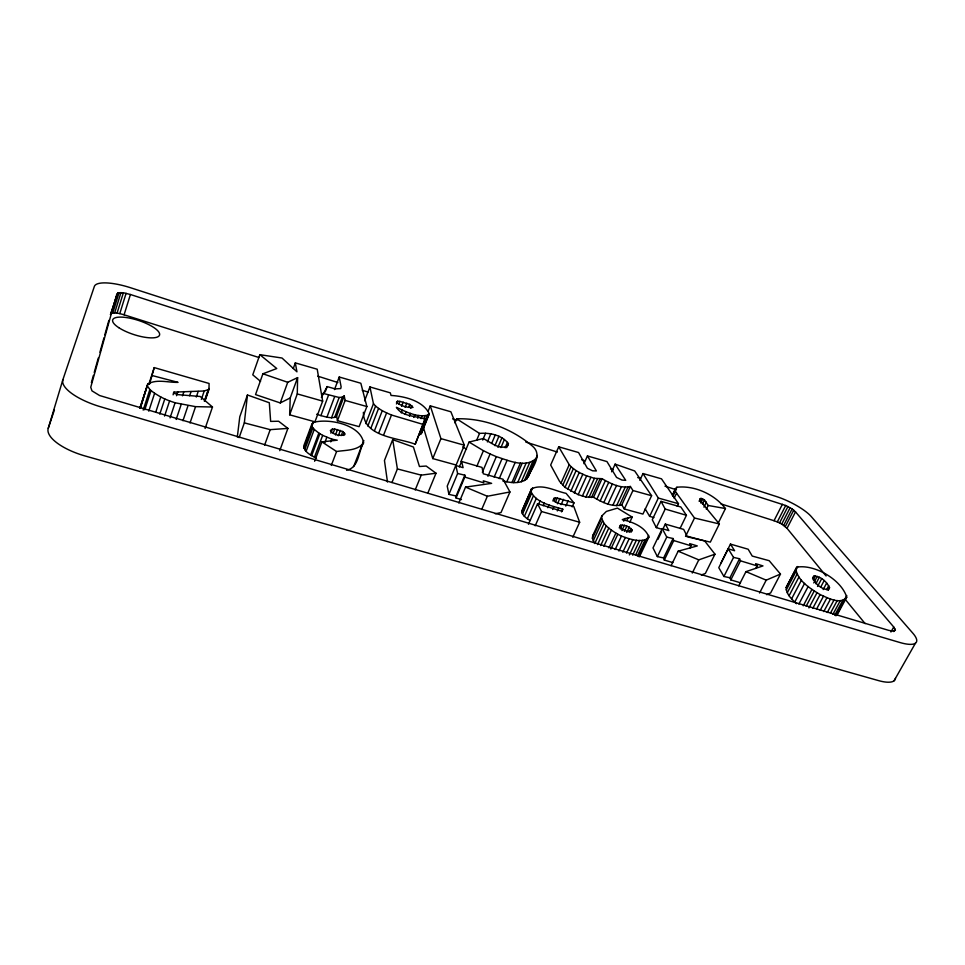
<?xml version="1.0" encoding="UTF-8"?>
<svg xmlns="http://www.w3.org/2000/svg" width="965" height="965" viewBox="0 0 965 965"><rect width="100%" height="100%" fill="white"/><g stroke="black" fill="none" stroke-linecap="round" stroke-linejoin="round"><path stroke-width="1.45" d="M461.463 499.581L456.035 497.964L464.792 477.072L464.828 475.166L457.639 473.501L455.806 465.48L463.104 467.675L461.608 461.487L482.03 467.422L483.296 473.791L503.03 479.231L509.954 491.969L501.004 512.584L495.334 513.79M293.264 368.558L295.314 362.888L317.22 369.233L322.66 401.102L314.952 421.814L289.657 414.817L297.28 393.913L297.606 377.617L287.727 382.285L262.902 373.793L255.544 394.589L280.26 402.936L290.224 397.942L297.606 377.617M289.657 414.817L290.224 397.942M456.035 497.964L456.107 495.986L464.828 475.166M205.207 400.523L209.007 389.378L209.079 383.467L154.231 367.605L148.755 384.468M796.764 567.179L795.799 569.121C797.995 581.183 810.335 588.553 820.129 594.573C827.656 597.781 840.189 605.115 846.715 597.226C841.637 579.844 814.665 563.946 796.764 567.179L786.149 587.54C786.161 594.344 791.963 599.301 796.451 603.704M672.762 495.913L675.319 488.941L676.863 487.253C694.51 485.202 714.667 494.357 725.439 508.555L718.093 523.392M454.973 422.899L456.65 418.822L479.521 433.406C489.894 432.561 501.74 434.938 508.422 443.598L507.614 445.914C499.375 450.462 490.329 441.886 483.151 438.532L469.062 442.079L460.896 461.68M601.629 518.326L604.078 523.416L594.766 543.512L592.401 538.289L601.629 518.326L601.895 515.877L606.358 511.426L617.431 508.121L632.196 517.107L629.771 522.282M239.115 437.652L244.338 422.875L247.45 394.987L269.319 402.755L270.646 421.403L278.608 421.235L287.896 428.4L279.753 450.667M346.616 470.269C359.137 467.651 358.184 451.765 363.564 442.863C360.777 424.504 328.329 418.05 313.239 422.465L311.852 424.154L303.77 445.866C303.987 452.38 311.538 455.42 316.484 458.254M237.318 437.036L239.778 416.796L247.45 394.987M592.401 538.289L592.703 535.744L601.895 515.877M829.55 587.661L828.296 589.663C821.529 589.41 814.967 583.909 812.868 577.565L813.941 576.081C820.745 576.093 826.836 581.786 829.55 587.661L828.127 590.303M149.539 384.118L154.231 367.605M502.741 480.872C510.533 482.862 520.002 484.201 526.818 478.905C530.895 469.267 543.753 455.444 532.403 446.095C511.788 428.556 483.646 417.869 456.65 418.822M116.825 294.084L90.746 387.255L91.965 390.861L99.612 395.529L888.656 630.35L893.783 631.231L895.387 630.157L893.735 627.009L795.51 511.872L792.12 508.929L785.703 505.503L130.42 294.506L123.375 292.757L117.742 293.022L110.505 314.602L117.742 293.022M91.386 382.598L93.412 375.373M94.232 372.478L98.297 358.015M99.926 352.225L103.991 337.75M104.799 334.867L108.876 320.392M528.362 476.819L537.312 455.444M895.46 678.286A35.114 11.001 28.9 0 1 878.331 680.554L85.137 455.987A42.267 16.007 16.3 0 1 48.25 428.315L62.906 379.631L94.365 286.412A35.247 10.024 18.1 0 1 130.552 287.739L776.692 496.625A29.408 7.479 26.2 0 1 811.215 516.516L912.926 633.293A35.5 10.157 28.4 0 1 899.826 642.485L100.553 406.772A42.81 14.849 16.9 0 1 62.906 379.631M111.433 313.492L112.748 313.046L119.057 292.624M112.748 313.046L114.666 312.913L120.975 292.528M114.666 312.913L117.067 313.118L123.375 292.757M117.067 313.118L119.781 313.613L126.101 293.3M572.185 506.915L573.982 502.934L566.093 493.356C555.249 491.076 542.294 483.381 531.486 488.881L530.726 491.004C535.623 502.862 551.618 505.708 562.788 509.17L562.137 511.269L537.565 503.73L528.458 524.284M119.781 313.613L124.087 314.795L130.42 294.506M147.85 383.998L139.877 408.231L147.85 383.998C156.861 378.775 168.26 382.671 178.055 382.369L152.313 375.578M140.492 408.159L147.392 385.023M143.182 410.101L149.877 389.522L147.585 386.277M144.774 409.799L151.035 390.572L149.877 389.522M148.767 411.162L154.605 393.286L151.035 390.572M155.775 412.127L160.745 396.989L154.605 393.286M159.792 414.106L164.786 398.967L160.745 396.989M164.569 416.06L169.587 400.933L164.786 398.967M173.097 394.83L174.002 392.116L204.218 390.994L209.007 389.378M176.523 395.722L177.862 391.681M48.25 428.315L54.426 409.86M170.057 417.881L175.087 402.779L195.557 406.651L212.481 407.001L205.099 428.496M182.494 395.831L183.917 391.561M176.149 419.461L181.203 404.395M189.647 395.783L191.07 391.525M182.94 420.728L188.006 405.698M196.293 397.049L198.199 391.404M190.033 422.972L195.557 406.651M201.359 399.401L204.218 390.994M204.339 401.247L208.138 390.077M205.099 399.594L208.886 388.473M295.314 362.888L296.943 371.827L282.033 358.027L259.85 354.674L252.77 374.83L260.574 381.392M363.395 412.26C363.503 437.326 398.304 437.628 415.215 444.214L425.046 419.112C415.879 415.843 401.79 416.603 396.398 407.302C406.144 411.814 417.664 418.062 428.581 414.914L429.316 413.852C423.008 400.716 404.625 396.277 391.042 395.445L390.294 392.839L369.921 386.941L364.601 400.789M415.215 444.214L425.046 419.112M264.591 445.203L270.2 429.654L287.896 428.4M280.26 402.936L287.727 382.285M529.821 520.376C526.516 518.193 522.053 515.672 521.836 511.233L531.486 488.881M321.381 397.423L327.171 386.603L335.108 388.883L340.705 388.581L341.128 386.832L339.222 377.001L360.838 383.25L366.869 406.542L359.113 426.663L337.436 420.704L336.616 416.06L344.228 395.903L342.322 397.146L339.173 397.483L322.901 393.346M306.701 440.028L308.209 435.975M309.717 431.922L313.239 422.465M303.951 448.243L312.057 426.47L311.852 424.154M325.169 391.971L327.171 386.603M304.735 449.678L312.865 427.857L312.057 426.47M306.11 451.27L314.264 429.425L312.865 427.857M316.701 414.238L320.887 415.613L328.51 395.216M334.505 389.583L339.222 377.001M310.646 454.961L318.848 433.08L314.264 429.425M311.671 455.637L319.873 433.743L318.848 433.08M320.887 415.613L326.93 417.194L334.578 396.844M314.433 457.265L322.672 435.36L319.873 433.743M314.602 461.258L321.9 441.886L337.255 440.197L331.803 439.135L322.672 435.36M326.93 417.194L331.526 417.785L339.173 397.483M324.735 442.826L326.809 437.35M331.526 417.785L334.686 417.375L342.322 397.146M330.838 433.164L332.358 429.123L334.698 429.075L342.792 431.512L345.072 433.948L344.589 434.865C339.837 436.264 333.19 434.781 330.344 430.547L332.358 429.123M337.436 420.704L345.12 400.415L344.228 395.903M333.178 433.104L334.698 429.075M330.766 441.874L331.803 439.135M335.506 434.889L337.545 429.534M338.329 435.746L340.368 430.39M341.26 435.529L342.792 431.512M331.297 465.407L336.592 451.524C345.542 449.992 357.52 450.92 363.564 442.863M343.383 435.444L344.409 432.766M365.759 423.623L373.455 403.708L369.921 386.941M367.834 426.035L375.566 406.072L373.455 403.708M353.624 466.614L363.829 440.547M370.801 428.412L378.57 408.424L375.566 406.072M374.48 430.716L382.273 410.704L378.57 408.424M378.787 432.923L386.603 412.911L382.273 410.704M383.624 435.01L391.476 415.01L386.603 412.911M396.458 403.985L397.544 401.211L399.824 401.38L409.739 404.383L413.02 407.423C407.29 407.893 400.97 405.927 396.47 402.333L397.544 401.211M398.738 404.142L399.824 401.38M401.561 406.265L403.189 402.116M401.295 412.911L402.333 410.294M405.143 407.339L406.784 403.201M427.821 493.151L436.011 473.224L426.204 466.047L419.449 466.505L413.43 447.024L392.695 439.642L384.456 460.486L387.484 482.066M405.071 414.468L406.108 411.85M408.641 407.146L409.739 404.383M410.8 408.34L411.886 405.577M409.437 416.18L410.547 413.382M413.78 417.411L414.902 414.612M391.959 482.536L397.399 468.93L392.695 439.642M417.688 418.231L418.798 415.445M421.066 418.665L422.175 415.879M423.84 418.714L424.95 415.927M428.098 411.271L430.281 405.843L450.872 411.778L464.358 445.227L456.131 465.021L432.766 458.592L423.068 426.253M427.097 415.601L419.293 435.01L421.536 433.152L429.316 413.852M423.647 426.156L421.536 433.152M425.3 422.031L428.617 413.78M420.8 434.262L428.581 414.914M415.191 489.967L421.235 475.142L436.011 473.224M432.766 458.592L440.933 438.629L430.281 405.843M455.806 465.48L447.229 486.119L448.93 494.382L456.107 495.986M459.34 466.927L461.608 461.487M448.93 494.382L457.639 473.501M476.662 440.245L479.521 433.406M482.729 440.052L485.576 433.261M458.833 503.018L465.528 487.108L491.643 483.356L483.272 480.811L483.863 482.874L464.792 477.072M476.782 466.421L483.417 450.691L469.062 442.079M487.409 441.934L490.835 433.816M491.861 442.971L495.286 434.877M482.331 472.319L490.099 453.972L483.417 450.691M494.936 445.685L498.941 436.24M497.916 447.265L501.933 437.82M487.952 476.3L496.324 456.65C508.531 460.426 526.07 468.869 536.661 457.832M500.931 447.603L504.381 439.497M505.165 447.784L507.469 442.368M494.177 477.072L502.005 458.761M506.685 447.663L508.422 443.598M481.692 509.484L487.349 496.263L509.954 491.969M499.243 478.628L507.083 460.341M506.806 481.812L515.226 462.307M511.957 482.536L520.376 463.091M513.754 482.657L522.186 463.224M517.722 482.44L526.142 463.091M521.377 481.74L529.773 462.464M524.478 480.546L532.849 461.367M526.818 478.905L535.153 459.81M521.836 511.233L530.726 491.004M524.936 505.395L528.47 497.361M529.64 494.683L532.583 487.976M522.149 513.127L531.064 492.838M522.511 513.971L531.438 493.646M524.357 516.359L533.331 495.998M583.946 463.695L587.432 455.95L596.394 470.956L592.546 470.799L587.383 468.278L578.566 452.537L558.711 446.807L550.665 465.034L559.579 481.426L564.983 487.373L578.18 494.647L585.936 497.035L593.523 497.277C601.858 502.102 611.979 507.457 621.81 504.816L630.386 486.444L632.931 490.522L651.604 495.721L642.931 514.068L624.295 509.001L621.81 504.816M527.324 518.796L536.323 498.398M538.313 504.84L540.123 500.751M543.198 505.696L544.405 502.982M535.189 525.792L541.534 511.534L537.565 503.73M547.818 507.723L549.037 505.009M552.849 500.956L554.043 498.278L557.215 498.073L573.982 502.934M560.894 483.369L569.241 464.696L558.711 446.807M554.139 500.726L555.333 498.049M562.716 485.371L571.075 466.662L569.241 464.696M555.43 502.077L557.215 498.073M552.631 509.496L553.85 506.782M557.481 503.79L559.869 498.459M564.983 487.373L573.391 468.64L571.075 466.662M557.324 510.919L558.542 508.205M567.697 489.352L576.117 470.594L573.391 468.64M561.099 504.659L563.488 499.339M561.558 511.872L562.788 509.17M570.81 491.245L579.265 472.476L576.117 470.594M565.767 506.106L568.168 500.787M574.32 493.031L582.8 474.249L579.265 472.476M578.18 494.647L586.672 475.89L594.452 478.314L602.027 478.688C610.435 483.465 620.483 488.809 630.386 486.444M582.365 496.082L590.87 477.349M585.936 497.035L594.452 478.314M588.964 497.506L597.492 478.821M572.8 537.252L579.651 522.246L573.837 506.565C570.219 505.045 550.364 504.007 554.043 498.278M591.485 497.554L600.001 478.917M593.523 497.277L602.027 478.688M596.816 499.291L605.345 480.691M611.629 471.801L615.139 464.141L634.68 470.956L651.604 495.721M600.158 501.016L608.71 482.416M603.813 502.548L612.377 483.947M608.01 503.983L616.599 485.395M593.173 540.919L602.45 520.883M612.859 505.25L621.46 486.71M597.528 544.634L606.261 525.841L604.078 523.416M616.599 505.708L625.199 487.216M600.628 545.575L608.77 528.096L606.261 525.841M619.446 505.503L628.034 487.06M603.849 546.274L611.388 530.123L608.77 528.096M624.295 509.001L632.931 490.522M639.831 480.353L643.016 473.55L661.495 478.833L678.479 503.718L677.225 506.323M608.927 547.939L615.875 533.114L611.388 530.123M619.24 527.903L620.483 525.25L624.415 525.31L629.228 527.143L632.292 530.75L627.527 531.401L622.642 529.556L619.699 526.974L620.483 525.25M623.74 521.221L624.958 518.603L632.196 517.107M610.833 549.085L617.793 534.248L615.875 533.114M620.326 529.025L622.184 525.057M621.93 530.593L624.415 525.31M626.876 520.364L628.094 517.771M615.127 549.555L621.472 536.07C629.663 538.989 640.097 543.126 648.251 538.301L648.89 537.01C645.102 526.806 632.268 521.8 622.28 519.653L624.958 518.603M624.415 531.341L626.888 526.058M626.743 532.415L629.228 527.143M618.951 551.063L625.308 537.577M629.18 532.366L631.05 528.41M630.941 532.342L632.184 529.701M622.787 552.233L629.144 538.772M626.49 553.078L632.859 539.64M629.385 554.947L636.393 540.195M653.932 517.542L649.626 516.359L658.335 498.049L643.016 473.55M632.678 555.152L639.674 540.436M680.06 528.458L686.441 515.298L680.832 506.975L661.037 501.354L652.28 519.725L656.309 527.626L661.954 529.254M635.597 555.044L642.594 540.364M637.407 555.949L645.03 539.978M638.685 556.54L648.709 535.418M639.397 556.829L648.89 537.01M656.309 527.626L665.199 509.05L661.037 501.354M672.291 495.262L675.319 488.941M675.56 489.955L676.863 487.253M672.991 496.336L675.198 490.835M674.113 498.254L676.562 493.163L675.416 491.257M662.859 529.182L665.307 524.091L668.841 530.617L662.267 528.639L652.991 547.927L657.358 556.6L663.63 557.963L664.294 560.062L672.882 562.619M657.961 539.351L661.64 531.715M657.358 556.6L666.767 537.107L662.267 528.639M663.63 557.963L673.063 538.518L666.767 537.107M664.294 560.062L673.763 540.557L673.063 538.518M699.106 501.257L700.433 498.555L701.555 498.543L704.498 500.051L708.177 505.467L725.439 508.555M699.722 501.149L701.036 498.447M700.228 501.245L701.555 498.543M700.795 503.018L702.785 498.965M671.073 565.707L678.154 551.196L697.285 545.925L689.722 543.621L690.976 545.792L689.71 548.373M685.536 536.407L694.51 518.024L676.562 493.163M702.508 504.116L704.498 500.051M703.943 507.168L706.416 502.126M706.32 509.255L708.177 505.467M692.279 573.029L698.793 559.869L714.969 554.187L704.703 540.967L687.08 536.142L683.654 529.399L665.307 524.091M700.433 498.555L699.734 499.303L700.795 501.45L719.335 523.947L710.337 542.113L686.996 536.745M714.969 554.187L705.355 573.463L701.278 574.995M721.084 562.776L730.457 544.103L748.165 549.23L752.23 556.069L769.202 560.701L780.468 574.066L770.661 592.908L766.729 594.693M730.457 544.103L734.594 550.738L728.237 548.82L718.78 567.685L723.919 576.479L729.938 577.77L730.819 579.893L740.493 582.788M723.919 576.479L733.545 557.408L728.237 548.82M729.938 577.77L739.552 558.747L733.545 557.408M730.819 579.893L740.481 560.834L739.552 558.747M738.72 585.815L745.957 571.642L762.977 565.912L755.667 563.681L757.115 565.888L755.824 568.409M720.939 503.887L774.014 520.714L782.398 504.297M774.014 520.714L777.308 521.908L785.703 505.503M777.308 521.908L779.551 522.921L787.959 506.516M826.088 575.984L787.03 528.325L781.722 524.091L790.142 507.687M783.689 525.334L792.12 508.929M785.293 526.576L793.737 510.147M787.03 528.325L795.51 511.872M759.564 593.017L766.21 580.158L780.468 574.066M786.149 587.54L795.799 569.121M790.299 580.894L793.712 574.356M795.088 571.75L797.826 566.515M786.246 589.989L795.944 571.485M787.283 592.763L797.03 574.187M789.093 595.743L798.887 577.106M791.59 598.879L801.445 580.182M794.702 602.112L804.605 583.355M798.875 604.042L808.163 586.503M812.554 578.711L813.941 576.081M813.29 579.929L815.377 575.996M813.76 582.932L817.222 576.394M803.242 605.803L811.915 589.482M815.871 583.789L819.345 577.251M806.173 606.165L814.195 591.087M817.536 586.467L821.722 578.614M808.935 607.914L816.981 592.824M820.72 587.082L824.207 580.532M812.735 608.408L820.129 594.573M823.169 589.579L826.679 583.017M826.631 589.627L828.742 585.683M816.728 608.806L823.471 596.225M820.202 610.29L826.945 597.721M823.76 611.581L830.527 599.024M827.258 612.534L834.025 599.989M830.503 613.028L837.27 600.507M832.879 614.379L840.31 600.64M834.701 615.296L842.795 600.339M844.64 599.458L846.775 595.502M835.943 615.803L844.701 599.651M837.282 614.717L846.715 597.226M890.936 632.003L893.735 627.009M893.747 631.568L895.146 629.071M894.048 680.808L915.447 643.197M592.703 535.744L594.271 533.331M522.644 509.038L523.754 508.085M334.686 417.375L336.616 416.06M787.163 585.514L788.236 584.814M174.002 392.116L173.435 393.057L177.825 394.625L200.225 396.494L212.481 407.001M262.902 373.793L276.762 368.534L259.85 354.674M694.51 518.024L719.335 523.947M423.165 424.431L391.476 415.01M397.399 468.93L421.235 475.142M244.338 422.875L270.2 429.654M345.12 400.415L366.869 406.542M658.335 498.049L678.479 503.718M440.933 438.629L464.358 445.227M541.534 511.534L579.651 522.246M297.28 393.913L322.66 401.102M587.432 455.95L606.949 461.572L616.575 477.434L621.967 480.063L625.718 480.329L615.139 464.141M665.199 509.05L686.441 515.298M673.763 540.557L690.976 545.792M740.481 560.834L757.115 565.888M124.087 314.795L258.958 357.52M317.774 376.157L337.859 382.526M362.249 390.258L367.991 392.067M452.645 418.894L456.94 420.257M525.816 442.067L557.372 452.066M581.762 459.798L584.633 460.703M610.459 468.894L613.33 469.798M637.72 477.53L640.591 478.435M664.981 486.167L676.453 489.798M169.587 400.933L175.087 402.779M745.957 571.642L766.21 580.158M678.154 551.196L698.793 559.869M465.528 487.108L487.349 496.263M582.8 474.249L586.672 475.89M490.099 453.972L496.324 456.65M617.793 534.248L621.472 536.07M779.551 522.921L781.722 524.091M462.705 446.807L466.481 449.268M321.9 441.886L336.592 451.524M845.135 599.241L865.147 623.643M645.163 508.832L649.626 516.359M118.671 327.605A24.62 7.431 18 0 0 158.513 336.423A24.62 7.431 18 0 0 131.18 318.438A24.62 7.431 18 0 0 118.671 327.605"/></g></svg>
